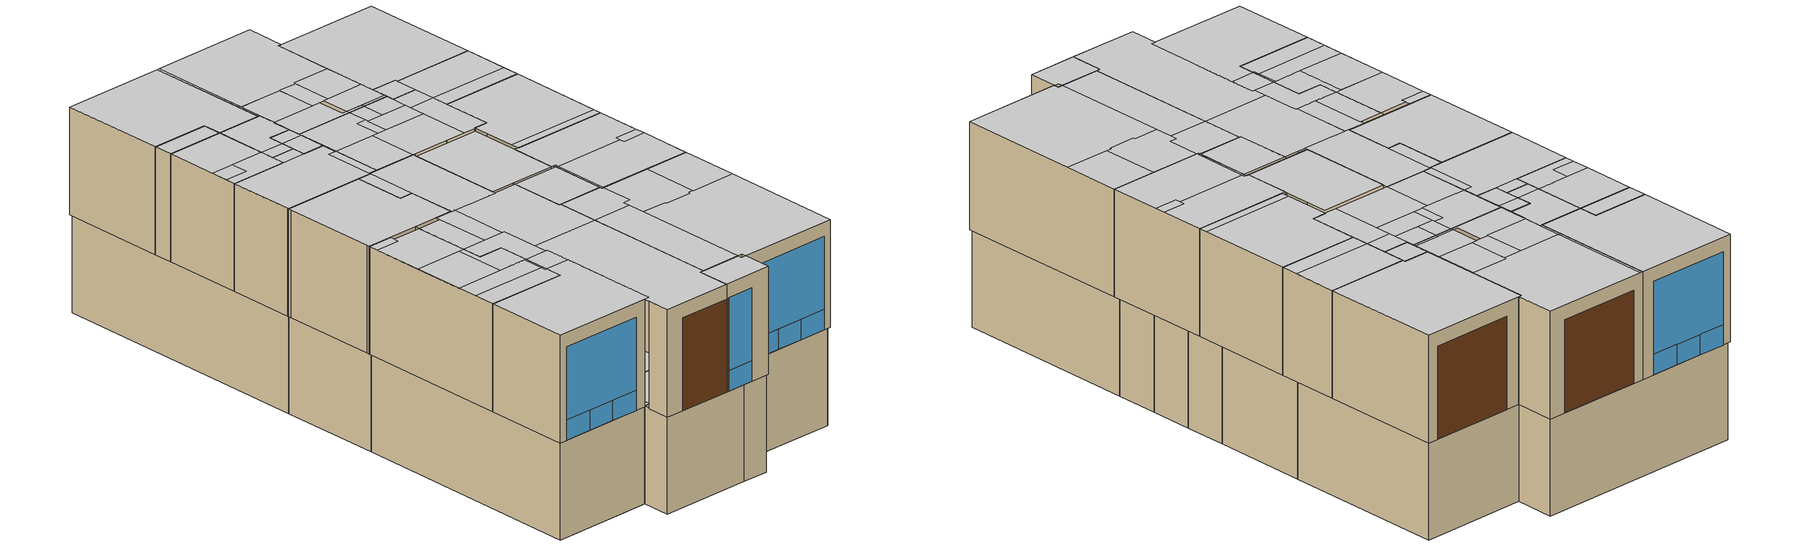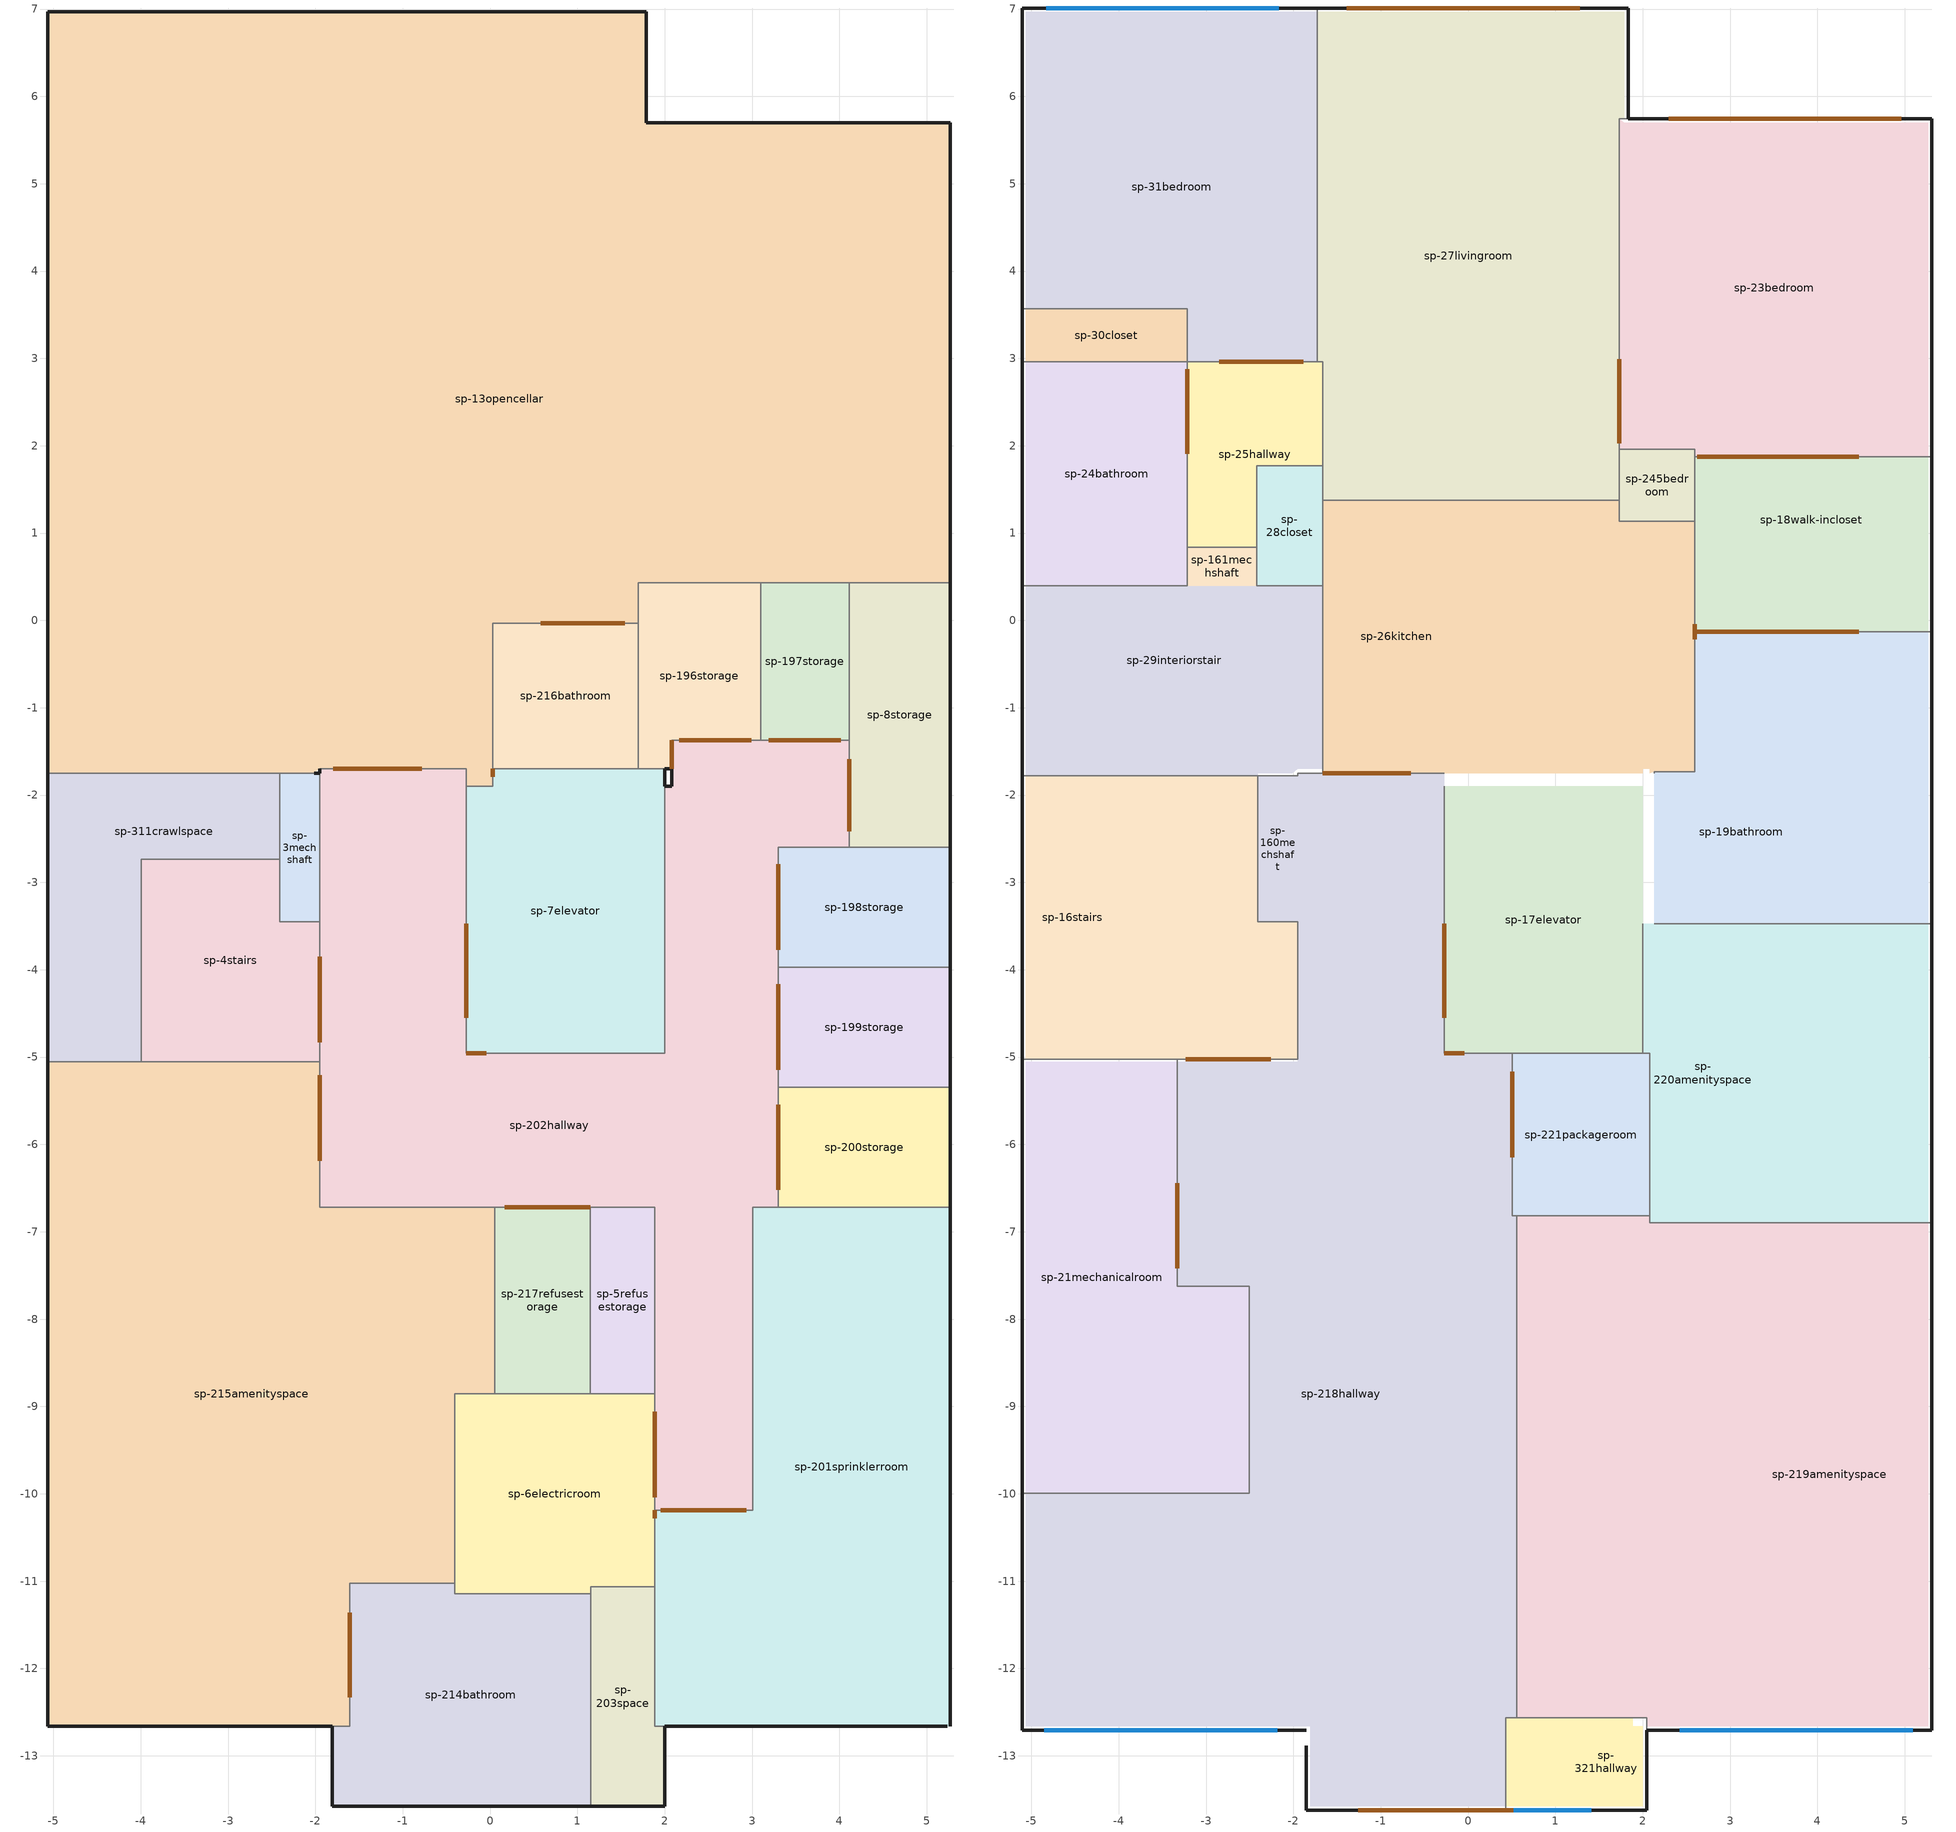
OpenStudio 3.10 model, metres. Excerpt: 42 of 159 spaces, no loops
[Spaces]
sp-13opencellar
 floor ground: -5.06,-1.75 -5.06,6.97 1.79,6.97 1.79,5.7 5.27,5.7 5.27,0.43 1.7,0.43 1.7,-0.03 0.03,-0.03 0.03,-1.9 -0.27,-1.9 -0.27,-1.7 -1.95,-1.7 -2.03,-1.75 z-3.05
 wall to sp-196storage: 1.7,-0.03 1.7,0.43 3.1,0.43 z-3.05:0
 wall to sp-216bathroom: 0.03,-1.7 0.03,-0.03 1.7,-0.03 z-3.05:0
 wall ground: 5.27,0.43 5.27,5.7 1.79,5.7 1.79,6.97 -5.06,6.97 -5.06,-1.75 z-3.05:0
 wall to sp-3mechshaft: -2.41,-1.75 -2.02,-1.75 z-3.05:0
 wall to sp-7elevator: -0.27,-1.9 0.03,-1.9 0.03,-1.7 z-3.05:0
 wall to sp-8storage: 4.11,0.43 5.27,0.43 z-3.05:0
 wall to sp-197storage: 3.1,0.43 4.11,0.43 z-3.05:0
 wall to sp-202hallway: -1.95,-1.7 -0.27,-1.7 -0.27,-1.9 z-3.05:0
 wall to sp-311crawlspace: -5.06,-1.75 -2.41,-1.75 z-3.05:0
 door inside: -1.8,-1.7 -0.78,-1.7 / 0.03,-1.79 0.03,-1.7 z-3.05:-0.51; 0.58,-0.03 1.54,-0.03 z-3.05:-0.58
sp-311crawlspace
 floor ground: -5.06,-5.05 -5.06,-1.75 -2.41,-1.75 -2.41,-2.74 -4,-2.74 -4,-5.05 z-3.05
 wall to sp-215amenityspace: -5.06,-5.05 -4,-5.05 z-3.05:0
 wall to sp-4stairs: -4,-5.05 -4,-2.74 -2.41,-2.74 z-3.05:0
 wall to sp-3mechshaft: -2.41,-2.74 -2.41,-1.75 z-3.05:0
 wall ground: -5.06,-1.75 -5.06,-5.05 z-3.05:0
sp-196storage
 floor ground: 1.7,-1.7 1.7,0.43 3.1,0.43 3.1,-1.37 2.08,-1.37 2.08,-1.7 z-3.05
 wall to sp-197storage: 3.1,-1.37 3.1,0.43 z-3.05:0
 wall to sp-202hallway: 2.08,-1.7 2.08,-1.37 3.1,-1.37 z-3.05:0
 wall to sp-7elevator: 1.7,-1.7 2,-1.7 z-3.05:0
 wall ground: 2,-1.7 2.08,-1.7 z-3.05:0
 wall to sp-216bathroom: 1.7,-0.03 1.7,-1.7 z-3.05:0
 door inside: 2.08,-1.7 2.08,-1.37 z-3.05:-0.56; 2.17,-1.37 2.99,-1.37 z-3.05:-0.58
sp-197storage
 floor ground: 3.1,-1.37 3.1,0.43 4.11,0.43 4.11,-1.37 z-3.05
 wall to sp-202hallway: 3.1,-1.37 4.11,-1.37 z-3.05:0
 wall to sp-8storage: 4.11,-1.37 4.11,0.43 z-3.05:0
 door inside: 3.19,-1.37 4.02,-1.37 z-3.05:-0.58
sp-198storage
 floor ground: 3.3,-3.97 3.3,-2.6 5.27,-2.6 5.27,-3.97 z-3.05
 wall ground: 5.27,-3.97 5.27,-2.6 z-3.05:0
 wall to sp-202hallway: 4.11,-2.6 3.3,-2.6 3.3,-3.97 z-3.05:0
 wall to sp-199storage: 3.3,-3.97 5.27,-3.97 z-3.05:0
 wall to sp-8storage: 5.27,-2.6 4.11,-2.6 z-3.05:0
 door inside: 3.3,-2.79 3.3,-3.77 z-3.05:-0.58
sp-202hallway
 floor ground: -1.95,-6.72 -1.95,-1.7 -0.27,-1.7 -0.27,-4.96 2,-4.96 2,-1.9 2.08,-1.9 2.08,-1.37 4.11,-1.37 4.11,-2.6 3.3,-2.6 3.3,-6.72 3.01,-6.72 3.01,-10.19 1.88,-10.19 1.88,-6.72 z-3.05
 wall to sp-3mechshaft: -1.95,-1.75 -1.95,-3.45 z-3.05:0
 wall to sp-4stairs: -1.95,-3.45 -1.95,-5.05 z-3.05:0
 wall to sp-5refusestorage: 1.15,-6.72 1.88,-6.72 1.88,-8.85 z-3.05:0
 wall to sp-6electricroom: 1.88,-8.85 1.88,-10.19 z-3.05:0
 wall to sp-7elevator: 2,-1.9 2,-4.96 -0.27,-4.96 -0.27,-1.9 z-3.05:0
 wall to sp-201sprinklerroom: 1.88,-10.19 3.01,-10.19 3.01,-6.72 3.3,-6.72 z-3.05:0
 wall ground: -1.95,-1.7 -1.95,-1.75 / 2.08,-1.7 2.08,-1.9 2,-1.9 z-3.05:0
 wall to sp-215amenityspace: -1.95,-5.05 -1.95,-5.18 -1.95,-6.72 0.05,-6.72 z-3.05:0
 wall to sp-217refusestorage: 0.05,-6.72 1.15,-6.72 z-3.05:0
 wall to sp-199storage: 3.3,-5.35 3.3,-3.97 z-3.05:0
 wall to sp-200storage: 3.3,-6.72 3.3,-5.35 z-3.05:0
 wall to sp-8storage: 4.11,-2.6 4.11,-1.37 z-3.05:0
 door inside: -1.95,-3.85 -1.95,-4.83 / 1.88,-9.06 1.88,-10.04 / 1.96,-10.19 2.93,-10.19 / 0.17,-6.72 1.15,-6.72 / 3.3,-5.15 3.3,-4.17 / 3.3,-6.52 3.3,-5.54 / -1.95,-5.21 -1.95,-6.19 / 4.11,-2.42 4.11,-1.59 z-3.05:-0.58; -0.04,-4.96 -0.27,-4.96 / -0.27,-4.55 -0.27,-3.47 z-3.05:0
sp-199storage
 floor ground: 3.3,-5.35 3.3,-3.97 5.27,-3.97 5.27,-5.35 z-3.05
 wall ground: 5.27,-5.35 5.27,-3.97 z-3.05:0
 wall to sp-200storage: 3.3,-5.35 5.27,-5.35 z-3.05:0
sp-200storage
 floor ground: 3.3,-6.72 3.3,-5.35 5.27,-5.35 5.27,-6.72 z-3.05
 wall ground: 5.27,-6.72 5.27,-5.35 z-3.05:0
 wall to sp-201sprinklerroom: 3.3,-6.72 5.27,-6.72 z-3.05:0
sp-201sprinklerroom
 floor ground: 1.88,-12.66 1.88,-10.19 3.01,-10.19 3.01,-6.72 5.27,-6.72 5.27,-12.66 z-3.05
 wall ground: 5.27,-12.66 5.27,-6.72 / 2,-12.66 5.24,-12.66 z-3.05:0
 wall to sp-6electricroom: 1.88,-10.19 1.88,-11.06 z-3.05:0
 wall to sp-203space: 1.88,-11.06 1.88,-12.66 2,-12.66 z-3.05:0
 door inside: 1.88,-10.19 1.88,-10.28 z-3.05:-0.56
sp-203space
 floor ground: 1.16,-13.58 1.16,-11.06 1.88,-11.06 1.88,-12.66 2,-12.66 2,-13.58 z-3.05
 wall ground: 1.16,-13.58 2,-13.58 2,-12.66 z-3.05:0
 wall to sp-214bathroom: 1.16,-11.14 1.16,-13.58 z-3.05:0
 wall to sp-6electricroom (Construction:AirBoundary #1): 1.88,-11.06 1.16,-11.06 1.16,-11.14 z-3.05:0
sp-215amenityspace
 floor ground: -5.06,-12.66 -5.06,-5.05 -1.95,-5.05 -1.95,-6.72 0.05,-6.72 0.05,-8.85 -0.4,-8.85 -0.4,-11.02 -1.6,-11.02 -1.6,-12.66 z-3.05
 wall to sp-217refusestorage: 0.05,-8.85 0.05,-6.72 z-3.05:0
 wall to sp-214bathroom: -1.81,-12.66 -1.6,-12.66 -1.6,-11.02 -0.4,-11.02 z-3.05:0
 wall to sp-6electricroom: -0.4,-11.02 -0.4,-8.85 0.05,-8.85 z-3.05:0
 wall ground: -5.06,-5.05 -5.06,-12.66 -1.81,-12.66 z-3.05:0
 wall to sp-4stairs: -1.95,-5.05 -4,-5.05 z-3.05:0
 door inside: -1.6,-12.33 -1.6,-11.36 z-3.05:-0.58
sp-214bathroom
 floor ground: -1.81,-13.58 -1.81,-12.66 -1.6,-12.66 -1.6,-11.02 -0.4,-11.02 -0.4,-11.14 1.16,-11.14 1.16,-13.58 z-3.05
 wall ground: -1.81,-12.66 -1.81,-13.58 1.16,-13.58 z-3.05:0
 wall to sp-6electricroom: 1.16,-11.14 -0.4,-11.14 -0.4,-11.02 z-3.05:0
sp-216bathroom
 floor ground: 0.03,-1.7 0.03,-0.03 1.7,-0.03 1.7,-1.7 z-3.05
 wall to sp-7elevator: 0.03,-1.7 1.7,-1.7 z-3.05:0
sp-217refusestorage
 floor ground: 0.05,-8.85 0.05,-6.72 1.15,-6.72 1.15,-8.85 z-3.05
 wall to sp-6electricroom: 0.05,-8.85 1.15,-8.85 z-3.05:0
 wall to sp-5refusestorage (Construction:AirBoundary #1): 1.15,-8.85 1.15,-6.72 z-3.05:0
sp-3mechshaft
 floor ground: -2.41,-3.45 -2.41,-1.75 -1.95,-1.75 -1.95,-3.45 z-3.05
 wall ground: -1.95,-1.75 -2.02,-1.75 z-3.05:0
 wall to sp-4stairs: -2.41,-2.74 -2.41,-3.45 -1.95,-3.45 z-3.05:0
sp-4stairs
 floor ground: -4,-5.05 -4,-2.74 -2.41,-2.74 -2.41,-3.45 -1.95,-3.45 -1.95,-5.05 z-3.05
sp-5refusestorage
 floor ground: 1.15,-8.85 1.15,-6.72 1.88,-6.72 1.88,-8.85 z-3.05
 wall to sp-6electricroom: 1.15,-8.85 1.88,-8.85 z-3.05:0
sp-6electricroom
 floor ground: -0.4,-8.85 1.88,-8.85 1.88,-11.06 1.16,-11.06 1.16,-11.14 -0.4,-11.14 z-3.05
sp-7elevator
 floor ground: -0.27,-4.96 -0.27,-1.9 0.03,-1.9 0.03,-1.7 2,-1.7 2,-4.96 z-3.05
 wall ground: 2,-1.9 2,-1.7 z-3.05:0
sp-8storage
 floor ground: 4.11,-2.6 4.11,0.43 5.27,0.43 5.27,-2.6 z-3.05
 wall ground: 5.27,-2.6 5.27,0.43 z-3.05:0
sp-160mechshaft
 floor to sp-218hallway: -2.41,-3.45 -2.41,-1.78 -1.95,-1.78 -1.95,-3.45 z0
 floor to sp-3mechshaft: -2.41,-1.78 -1.95,-1.78 -1.95,-3.45 -2.41,-3.45 z0
 wall to sp-16stairs: -2.41,-1.78 -2.41,-3.45 -1.95,-3.45 z0:3.35
 wall to sp-218hallway: -1.95,-1.78 -2.41,-1.78 -2.41,-3.45 -1.95,-3.45 z0:3.35
 wall to sp-29interiorstair: -1.95,-1.78 -2.41,-1.78 z0:3.35
 ceiling to sp-157mechshaft: -1.95,-3.45 -1.95,-1.78 -2.41,-1.78 -2.41,-3.45 z3.35
 ceiling to sp-218hallway: -2.41,-3.45 -1.95,-3.45 -1.95,-1.78 -2.41,-1.78 z3.35
sp-218hallway
 floor to sp-202hallway: -1.95,-1.75 -0.27,-1.75 -0.27,-4.96 0.5,-4.96 0.5,-6.72 -1.95,-6.72 z0
 floor to sp-214bathroom: -1.81,-12.66 -1.6,-12.66 -1.6,-11.02 -0.4,-11.02 -0.4,-11.14 0.56,-11.14 0.56,-12.56 0.43,-12.56 0.43,-13.58 -1.81,-13.58 z0
 floor to sp-215amenityspace: -5.06,-9.99 -2.51,-9.99 -2.51,-7.63 -3.33,-7.63 -3.33,-5.05 -1.95,-5.05 -1.95,-6.72 0.05,-6.72 0.05,-8.85 -0.4,-8.85 -0.4,-11.02 -1.6,-11.02 -1.6,-12.66 -5.06,-12.66 z0
 floor to sp-217refusestorage: 0.05,-6.72 0.5,-6.72 0.5,-6.82 0.56,-6.82 0.56,-8.85 0.05,-8.85 z0
 floor to sp-3mechshaft: -2.41,-1.78 -1.95,-1.78 -1.95,-3.45 -2.41,-3.45 z0
 floor to sp-6electricroom: 0.56,-8.85 0.56,-11.14 -0.4,-11.14 -0.4,-8.85 z0
 wall outside: -1.85,-12.88 -1.85,-13.62 0.43,-13.62 / -5.11,-9.99 -5.11,-12.71 -1.85,-12.71 z0:3.35
 wall to sp-16stairs: -2.41,-1.78 -2.41,-3.45 -1.95,-3.45 -1.95,-5.03 -3.33,-5.03 z0:3.35
 wall to sp-21mechanicalroom: -3.33,-5.03 -3.33,-7.63 -2.51,-7.63 -2.51,-9.99 -5.11,-9.99 z0:3.35
 wall to sp-221packageroom: 0.56,-6.82 0.5,-6.82 0.5,-4.96 z0:3.35
 wall to sp-29interiorstair: -1.67,-1.75 -1.95,-1.75 -1.95,-1.78 -2.41,-1.78 z0:3.35
 wall to sp-17elevator: 0.5,-4.96 -0.27,-4.96 -0.27,-1.9 z0:3.35
 wall to sp-321hallway: 0.43,-12.56 0.56,-12.56 z0:3.35
 wall to sp-26kitchen: -0.27,-1.75 -0.35,-1.75 -1.67,-1.75 z0:3.35
 wall to sp-219amenityspace (Construction:AirBoundary #1): 0.56,-12.56 0.56,-6.82 z0:3.35
 wall to sp-321hallway (Construction:AirBoundary #1): 0.43,-13.62 0.43,-12.56 z0:3.35
 window: -4.85,-12.71 -3.96,-12.71 / -3.96,-12.71 -3.07,-12.71 / -3.07,-12.71 -2.18,-12.71 z0:0.64; -4.85,-12.71 -2.18,-12.71 z0.64:2.91
 door inside: -3.33,-6.44 -3.33,-7.42 / 0.5,-6.14 0.5,-5.17 / -2.26,-5.03 -3.24,-5.03 z0:2.47; -0.04,-4.96 -0.27,-4.96 / -0.27,-4.55 -0.27,-3.47 z0:3.35; -0.66,-1.75 -1.67,-1.75 z0:2.54
 door: -1.26,-13.62 0.43,-13.62 z0:2.9
 ceiling to sp-157mechshaft: -1.95,-3.45 -1.95,-1.78 -2.41,-1.78 -2.41,-3.45 z3.35
 ceiling to sp-205hallway: -1.95,-5.06 -0.27,-5.06 -0.27,-1.75 -1.95,-1.75 z3.35
 ceiling to sp-210livingroom: 0.43,-13.62 0.43,-12.56 0.56,-12.56 0.56,-8.2 -1.76,-8.2 -1.76,-8.63 -1.69,-8.63 -1.69,-12.71 -1.85,-12.71 -1.85,-13.62 z3.35
 ceiling to sp-211bedroom: -1.69,-12.71 -1.69,-9.46 -2.51,-9.46 -2.51,-9.99 -5.11,-9.99 -5.11,-12.71 z3.35
 ceiling to sp-231space: -1.83,-6.98 -1.76,-6.98 -1.76,-8.2 0.56,-8.2 0.56,-6.82 0.5,-6.82 0.5,-5.06 -1.83,-5.06 z3.35
 ceiling to sp-232office: -3.33,-7.63 -2.51,-7.63 -2.51,-8.63 -1.76,-8.63 -1.76,-6.98 -3.33,-6.98 z3.35
 ceiling to sp-235bathroom: -3.33,-6.98 -2.53,-6.98 -2.53,-5.19 -3.33,-5.19 z3.35
 ceiling to sp-236space: -2.53,-6.98 -1.83,-6.98 -1.83,-5.03 -2.53,-5.03 z3.35
 ceiling to sp-237wdcl: -2.51,-9.46 -1.69,-9.46 -1.69,-8.63 -2.51,-8.63 z3.35
sp-16stairs
 floor to sp-311crawlspace: -5.06,-5.03 -5.06,-1.78 -2.41,-1.78 -2.41,-2.74 -4,-2.74 -4,-5.03 z0
 floor to sp-4stairs: -4,-2.74 -2.41,-2.74 -2.41,-3.45 -1.95,-3.45 -1.95,-5.03 -4,-5.03 z0
 wall outside: -5.11,-1.78 -5.11,-1.89 -5.11,-4.92 -5.11,-5.03 z0:3.35
 wall to sp-29interiorstair: -2.41,-1.78 -5.11,-1.78 z0:3.35
 wall to sp-21mechanicalroom: -5.11,-5.03 -3.33,-5.03 z0:3.35
 ceiling to sp-64stairs: -5.11,-5.03 -1.95,-5.03 -1.95,-3.46 -2.41,-3.46 -2.41,-1.78 -5.11,-1.78 z3.35
sp-18walk-incloset
 floor to sp-196storage: 2.59,-0.13 2.59,0.43 3.1,0.43 3.1,-0.13 z0
 floor to sp-197storage: 3.1,-0.13 3.1,0.43 4.11,0.43 4.11,-0.13 z0
 floor to sp-13opencellar: 2.59,1.87 5.27,1.87 5.27,0.43 2.59,0.43 z0
 floor to sp-8storage: 4.11,0.43 5.27,0.43 5.27,-0.13 4.11,-0.13 z0
 wall outside: 5.31,-0.13 5.31,1.87 z0:3.35
 wall to sp-23bedroom: 5.31,1.87 2.59,1.87 z0:3.35
 wall to sp-19bathroom: 2.59,-0.13 5.31,-0.13 z0:3.35
 wall to sp-245bedroom: 2.59,1.82 2.59,1.14 z0:3.35
 wall to sp-26kitchen: 2.59,1.14 2.59,-0.13 z0:3.35
 wall to sp-245bedroom (Construction:AirBoundary #1): 2.59,1.87 2.59,1.82 z0:3.35
 door inside: 4.47,1.87 2.63,1.87 / 2.63,-0.13 4.47,-0.13 / 2.59,-0.04 2.59,-0.13 z0:2.41
 ceiling to sp-212kitchen: 2.59,-0.13 5.31,-0.13 5.31,0.42 2.59,0.42 z3.35
 ceiling to sp-222livingroom: 2.59,0.42 5.31,0.42 5.31,1.87 2.59,1.87 z3.35
sp-19bathroom
 floor to sp-196storage: 2.59,-1.37 2.59,-0.13 3.1,-0.13 3.1,-1.37 z0
 floor to sp-197storage: 3.1,-1.37 3.1,-0.13 4.11,-0.13 4.11,-1.37 z0
 floor to sp-198storage: 3.3,-3.47 3.3,-2.6 5.27,-2.6 5.27,-3.47 z0
 floor to sp-202hallway: 2.13,-3.47 2.13,-1.73 2.59,-1.73 2.59,-1.37 4.11,-1.37 4.11,-2.6 3.3,-2.6 3.3,-3.47 z0
 floor to sp-8storage: 4.11,-0.13 5.27,-0.13 5.27,-2.6 4.11,-2.6 z0
 wall outside: 5.31,-3.47 5.31,-0.13 z0:3.35
 wall to sp-26kitchen: 2.19,-1.73 2.13,-1.73 z0:3.05; 2.13,-1.73 2.13,-1.75 / 2.59,-0.13 2.59,-1.73 z0:3.35; 2.13,-1.73,3.05 2.13,-1.73,3.35 2.59,-1.73,3.35 2.59,-1.73,0 2.19,-1.73,0 2.19,-1.73,3.05
 wall to sp-220amenityspace: 2.13,-3.47 5.31,-3.47 z0:3.35
 door inside: 2.59,-0.13 2.59,-0.21 z0:2.41
 ceiling to sp-212kitchen: 2.13,-3.21 5.31,-3.21 5.31,-0.13 2.59,-0.13 2.59,-1.73 2.13,-1.73 z3.35
 ceiling to sp-213bathroom: 2.13,-3.47 5.31,-3.47 5.31,-3.21 2.13,-3.21 z3.35
sp-219amenityspace
 floor to sp-201sprinklerroom: 1.88,-10.19 3.01,-10.19 3.01,-6.9 5.27,-6.9 5.27,-12.66 2.04,-12.66 2.04,-12.56 1.88,-12.56 z0
 floor to sp-202hallway: 1.88,-6.82 2.08,-6.82 2.08,-6.9 3.01,-6.9 3.01,-10.19 1.88,-10.19 z0
 floor to sp-203space: 1.16,-11.06 1.88,-11.06 1.88,-12.56 1.16,-12.56 z0
 floor to sp-214bathroom: 0.56,-11.14 1.16,-11.14 1.16,-12.56 0.56,-12.56 z0
 floor to sp-217refusestorage: 0.56,-6.82 1.15,-6.82 1.15,-8.85 0.56,-8.85 z0
 floor to sp-5refusestorage: 1.15,-6.82 1.88,-6.82 1.88,-8.85 1.15,-8.85 z0
 floor to sp-6electricroom: 0.56,-8.85 1.88,-8.85 1.88,-11.06 1.16,-11.06 1.16,-11.14 0.56,-11.14 z0
 wall outside: 2.04,-12.71 5.31,-12.71 5.31,-6.9 z0:3.35
 wall to sp-220amenityspace: 2.08,-6.9 2.08,-6.82 z0:3.35
 wall to sp-221packageroom: 2.08,-6.82 0.56,-6.82 z0:3.35
 wall to sp-321hallway: 0.56,-12.56 1.89,-12.56 / 2.04,-12.56 2.04,-12.71 z0:3.35
 wall to sp-220amenityspace (Construction:AirBoundary #1): 5.31,-6.9 2.08,-6.9 z0:3.35
 wall to sp-321hallway (Construction:AirBoundary #1): 1.89,-12.56 2.04,-12.56 z0:3.35
 window: 2.42,-12.71 3.31,-12.71 / 3.31,-12.71 4.2,-12.71 / 4.2,-12.71 5.09,-12.71 z0:0.64; 2.42,-12.71 5.09,-12.71 z0.64:2.91
 ceiling to sp-204walk-incloset: 5.31,-8.76 5.31,-6.9 3.81,-6.9 3.81,-8.76 z3.35
 ceiling to sp-210livingroom: 1.88,-12.56 1.88,-8.2 0.56,-8.2 0.56,-12.56 z3.35
 ceiling to sp-231space: 0.56,-8.2 1.88,-8.2 1.88,-7.95 2.13,-7.95 2.13,-6.9 2.08,-6.9 2.08,-6.82 0.56,-6.82 z3.35
 ceiling to sp-238bedroom: 1.88,-12.56 2.04,-12.56 2.04,-12.71 5.31,-12.71 5.31,-8.76 3.64,-8.76 3.64,-8.83 2.73,-8.83 2.73,-8.76 1.88,-8.76 z3.35
 ceiling to sp-239foyer: 1.88,-8.76 2.73,-8.76 2.73,-8.83 3.64,-8.83 3.64,-8.76 3.81,-8.76 3.81,-6.9 2.13,-6.9 2.13,-7.95 1.88,-7.95 z3.35
sp-21mechanicalroom
 floor to sp-215amenityspace: -5.06,-9.99 -5.06,-5.05 -3.33,-5.05 -3.33,-7.63 -2.51,-7.63 -2.51,-9.99 z0
 wall outside: -5.11,-5.03 -5.11,-5.05 -5.11,-9.99 z0:3.35
 ceiling to sp-211bedroom: -5.11,-9.99 -2.51,-9.99 -2.51,-9.46 -2.58,-9.46 -2.58,-9.3 -5.11,-9.3 z3.35
 ceiling to sp-232office: -3.51,-8.63 -2.51,-8.63 -2.51,-7.63 -3.33,-7.63 -3.33,-6.98 -3.51,-6.98 z3.35
 ceiling to sp-233office: -5.11,-8.63 -3.51,-8.63 -3.51,-6.98 -5.11,-6.98 z3.35
 ceiling to sp-234closet: -5.11,-8.63 -5.11,-9.3 -2.58,-9.3 -2.58,-8.63 z3.35
 ceiling to sp-235bathroom: -5.11,-6.98 -3.33,-6.98 -3.33,-5.19 -4.3,-5.19 -4.3,-5.34 -5.11,-5.34 z3.35
 ceiling to sp-237wdcl: -2.58,-9.46 -2.51,-9.46 -2.51,-8.63 -2.58,-8.63 z3.35
 ceiling to sp-242mechshaft: -5.11,-5.34 -4.3,-5.34 -4.3,-5.03 -5.11,-5.03 z3.35
sp-321hallway
 floor to sp-203space: 1.16,-12.56 1.88,-12.56 1.88,-12.66 2,-12.66 2,-13.58 1.16,-13.58 z0
 floor to sp-214bathroom: 0.43,-12.56 1.16,-12.56 1.16,-13.58 0.43,-13.58 z0
 wall outside: 0.43,-13.62 2.04,-13.62 2.04,-12.71 z0:3.35
 window: 0.52,-13.62 1.41,-13.62 z0:0.64; 0.52,-13.62 1.41,-13.62 z0.64:2.91
 door: 0.43,-13.62 0.52,-13.62 z0:2.9
 ceiling to sp-210livingroom: 2.04,-13.62 2.04,-12.71 1.88,-12.71 1.88,-12.56 0.43,-12.56 0.43,-13.62 z3.35
sp-220amenityspace
 floor to sp-198storage: 3.3,-3.47 5.27,-3.47 5.27,-3.97 3.3,-3.97 z0
 floor to sp-199storage: 3.3,-3.97 5.27,-3.97 5.27,-5.35 3.3,-5.35 z0
 floor to sp-200storage: 3.3,-5.35 5.27,-5.35 5.27,-6.72 3.3,-6.72 z0
 floor to sp-201sprinklerroom: 3.01,-6.72 5.27,-6.72 5.27,-6.9 3.01,-6.9 z0
 floor to sp-202hallway: 2,-3.47 3.3,-3.47 3.3,-6.72 3.01,-6.72 3.01,-6.9 2.08,-6.9 2.08,-4.96 2,-4.96 z0
 wall outside: 5.31,-6.9 5.31,-3.47 z0:3.35
 wall to sp-17elevator: 2,-3.47 2,-4.96 z0:3.35
 wall to sp-221packageroom: 2,-4.96 2.08,-4.96 2.08,-6.82 z0:3.35
 ceiling to sp-213bathroom: 2.16,-4.96 2.16,-5.06 4.54,-5.06 4.54,-4.89 5.31,-4.89 5.31,-3.47 2,-3.47 2,-4.96 z3.35
 ceiling to sp-231space: 2.08,-6.9 2.13,-6.87 2.13,-5.06 2.08,-5.06 z3.35
 ceiling to sp-240bathroom: 2.13,-6.87 5.31,-6.87 5.31,-5.23 4.54,-5.23 4.54,-5.06 2.13,-5.06 z3.35
 ceiling to sp-241mechshaft: 4.54,-5.23 5.31,-5.23 5.31,-4.89 4.54,-4.89 z3.35
sp-245bedroom
 floor to sp-13opencellar: 1.73,1.96 2.59,1.96 2.59,1.14 1.73,1.14 z0
 wall to sp-26kitchen: 1.73,1.38 1.73,1.14 2.59,1.14 z0:3.35
 wall to sp-27livingroom: 1.73,1.96 1.73,1.38 z0:3.35
 wall to sp-23bedroom (Construction:AirBoundary #1): 2.59,1.87 2.59,1.96 1.73,1.96 z0:3.35
 ceiling to sp-222livingroom: 2.59,1.14 2.59,1.96 1.73,1.96 1.73,1.14 z3.35
sp-26kitchen
 floor to sp-196storage: 1.7,-1.7 1.7,0.43 2.59,0.43 2.59,-1.37 2.08,-1.37 2.08,-1.7 z0
 floor to sp-202hallway: -1.67,-1.75 -1.67,-1.7 -0.27,-1.7 -0.27,-1.75 z0; 2.08,-1.75 2.08,-1.37 2.59,-1.37 2.59,-1.73 2.13,-1.73 z0
 floor to sp-216bathroom: 0.03,-1.7 0.03,-0.03 1.7,-0.03 1.7,-1.7 z0
 floor to sp-13opencellar: -1.67,1.38 1.73,1.38 1.73,1.14 2.59,1.14 2.59,0.43 1.7,0.43 1.7,-0.03 0.03,-0.03 0.03,-1.75 -0.27,-1.75 -0.27,-1.7 -1.67,-1.7 z0
 floor to sp-7elevator: 2,-1.7 2,-1.75 0.03,-1.75 0.03,-1.7 z0
 wall to sp-27livingroom (Construction:AirBoundary #1): 1.73,1.38 -1.67,1.38 z0:3.35
 wall to sp-28closet (Construction:AirBoundary #1): -1.67,1.38 -1.67,0.4 z0:3.35
 wall to sp-29interiorstair (Construction:AirBoundary #1): -1.67,0.4 -1.67,-1.75 z0:3.35
 ceiling to sp-205hallway: -1.67,-1.75 -0.27,-1.75 -0.27,-0.11 -1.67,-0.11 z3.35
 ceiling to sp-212kitchen: 1.72,-1.75 2.13,-1.75 2.13,-1.73 2.59,-1.73 2.59,0.42 1.72,0.42 z3.35
 ceiling to sp-222livingroom: 1.72,0.42 2.59,0.42 2.59,1.14 1.73,1.14 1.72,1.38 z3.35
 ceiling to sp-223space: -0.27,-1.75 1.72,-1.75 1.72,-0.11 -0.27,-0.11 z3.35
 ceiling to sp-224closet: 0.27,-0.11 1.72,-0.11 1.72,0.64 0.27,0.64 z3.35
 ceiling to sp-225wdcl: 0.84,0.64 1.72,0.64 1.72,1.38 0.84,1.38 z3.35
 ceiling to sp-230bathroom: -1.67,-0.11 -0.06,-0.11 -0.06,0.74 0.27,0.74 0.27,1.38 -1.67,1.38 z3.35
 ceiling to sp-244mechshaft: -0.06,-0.11 0.27,-0.11 0.27,0.74 -0.06,0.74 z3.35
 ceiling to sp-246mechshaft: 0.27,0.64 0.84,0.64 0.84,1.38 0.27,1.38 z3.35
sp-29interiorstair
 floor to sp-161mechshaft: -3.22,0.4 -3.22,0.84 -2.42,0.84 -2.42,0.4 z0
 floor to sp-311crawlspace: -5.06,-1.78 -5.06,-1.75 -2.41,-1.75 -2.41,-1.78 z0
 floor to sp-13opencellar: -5.06,0.4 -3.22,0.4 -3.22,0.84 -2.42,0.84 -2.42,0.4 -1.67,0.4 -1.67,-1.7 -1.95,-1.7 -2.02,-1.75 -5.06,-1.75 z0
 wall outside: -5.11,0.4 -5.11,-1.75 -5.11,-1.78 z0:3.35
 wall to sp-24bathroom: -3.22,0.84 -3.22,0.4 -5.11,0.4 z0:3.35
 wall to sp-161mechshaft: -2.42,0.4 -2.42,0.84 -3.22,0.84 -3.22,0.4 z0:3.35
 wall to sp-25hallway: -2.42,0.84 -3.22,0.84 z0:3.35
 wall to sp-28closet: -1.67,0.4 -2.42,0.4 -2.42,0.84 z0:3.35
 ceiling to sp-161mechshaft: -3.22,0.4 -2.42,0.4 -2.42,0.84 -3.22,0.84 z3.35
 ceiling to sp-205hallway: -1.95,-1.75 -1.67,-1.75 -1.67,-0.11 -1.95,-0.11 z3.35
 ceiling to sp-208kitchen: -5.11,-1.78 -1.95,-1.78 -1.95,-0.11 -1.7,-0.11 -1.7,0.4 -2.42,0.4 -2.42,0.84 -3.22,0.84 -3.22,0.4 -5.11,0.4 z3.35
sp-161mechshaft
 floor to sp-13opencellar: -3.22,0.84 -2.42,0.84 -2.42,0.4 -3.22,0.4 z0
 wall to sp-24bathroom: -3.22,0.84 -3.22,0.4 z0:3.35
 wall to sp-25hallway: -2.42,0.84 -3.22,0.84 z0:3.35
 wall to sp-28closet: -2.42,0.4 -2.42,0.84 z0:3.35
 ceiling to sp-208kitchen: -3.22,0.4 -2.42,0.4 -2.42,0.84 -3.22,0.84 z3.35
sp-17elevator
 floor to sp-7elevator: -0.27,-1.9 2,-1.9 2,-4.96 -0.27,-4.96 z0
 wall to sp-221packageroom: 0.5,-4.96 2,-4.96 z0:3.35
 ceiling to sp-34elevator: -0.27,-4.96 2,-4.96 2,-1.9 -0.27,-1.9 z3.35
sp-221packageroom
 floor to sp-202hallway: 0.5,-4.96 2.08,-4.96 2.08,-6.82 1.88,-6.82 1.88,-6.72 0.5,-6.72 z0
 floor to sp-217refusestorage: 0.5,-6.72 1.15,-6.72 1.15,-6.82 0.5,-6.82 z0
 floor to sp-5refusestorage: 1.15,-6.72 1.88,-6.72 1.88,-6.82 1.15,-6.82 z0
 ceiling to sp-231space: 0.5,-6.82 2.08,-6.82 2.08,-5.06 0.5,-5.06 z3.35
sp-23bedroom
 floor to sp-13opencellar: 1.73,5.74 1.79,5.7 5.27,5.7 5.27,1.87 2.59,1.87 2.59,1.96 1.73,1.96 z0
 wall outside: 5.31,1.87 5.31,5.74 1.83,5.74 z0:3.35
 wall to sp-27livingroom: 1.83,5.74 1.73,5.74 1.73,5.59 1.73,1.96 z0:3.35
 door: 4.96,5.74 2.29,5.74 z0:2.9
 door inside: 1.73,2.99 1.73,2.03 z0:2.46
 ceiling to sp-222livingroom: 1.73,1.96 2.59,1.96 2.59,1.87 5.31,1.87 5.31,5.74 1.73,5.74 z3.35
sp-24bathroom
 floor to sp-13opencellar: -5.06,2.96 -3.22,2.96 -3.22,0.4 -5.06,0.4 z0
 wall outside: -5.11,2.96 -5.11,0.4 z0:3.35
 wall to sp-25hallway: -3.22,0.84 -3.22,2.96 z0:3.35
 wall to sp-30closet: -3.22,2.96 -5.11,2.96 z0:3.35
 door inside: -3.22,1.91 -3.22,2.87 z0:2.46
 ceiling to sp-207livingroom: -5.11,1.28 -3.22,1.28 -3.22,2.96 -5.11,2.96 z3.35
 ceiling to sp-208kitchen: -5.11,0.4 -3.22,0.4 -3.22,1.28 -4.33,1.28 -4.33,0.71 -5.11,0.71 z3.35
 ceiling to sp-243wdcl: -5.11,0.71 -4.33,0.71 -4.33,1.28 -5.11,1.28 z3.35
sp-25hallway
 floor to sp-13opencellar: -3.22,2.96 -1.67,2.96 -1.67,1.77 -2.42,1.77 -2.42,0.84 -3.22,0.84 z0
 wall to sp-28closet: -2.42,0.84 -2.42,1.77 -1.67,1.77 z0:3.35
 wall to sp-27livingroom: -1.67,2.96 -1.73,2.96 z0:3.35
 wall to sp-31bedroom: -1.73,2.96 -3.22,2.96 z0:3.35
 wall to sp-27livingroom (Construction:AirBoundary #1): -1.67,1.77 -1.67,2.96 z0:3.35
 door inside: -1.89,2.96 -2.85,2.96 z0:2.46
 ceiling to sp-207livingroom: -3.22,1.28 -2.42,1.28 -2.42,1.77 -1.7,1.77 -1.7,2.38 -1.67,2.38 -1.67,2.96 -3.22,2.96 z3.35
 ceiling to sp-208kitchen: -3.22,0.84 -2.42,0.84 -2.42,1.28 -3.22,1.28 z3.35
sp-28closet
 floor to sp-13opencellar: -2.42,1.77 -1.67,1.77 -1.67,0.4 -2.42,0.4 z0
 wall to sp-27livingroom (Construction:AirBoundary #1): -1.67,1.38 -1.67,1.77 z0:3.35
 ceiling to sp-207livingroom: -2.42,1.28 -1.7,1.28 -1.7,1.77 -2.42,1.77 z3.35
 ceiling to sp-208kitchen: -2.42,0.4 -1.7,0.4 -1.7,1.28 -2.42,1.28 z3.35
sp-27livingroom
 floor to sp-13opencellar: -1.73,6.97 1.79,6.97 1.79,5.74 1.73,5.74 1.73,1.38 -1.67,1.38 -1.67,2.96 -1.73,2.96 z0
 wall outside: 1.83,5.74 1.83,7.01 -1.73,7.01 z0:3.35
 wall to sp-31bedroom: -1.73,7.01 -1.73,2.96 z0:3.35
 door: 1.28,7.01 -1.39,7.01 z0:2.9
 ceiling to sp-207livingroom: -1.73,2.96 -1.67,2.96 -1.66,7.01 -1.73,7.01 z3.35
 ceiling to sp-209bedroom: -1.66,3.71 -0.18,3.71 -0.18,3.73 0.44,3.73 0.44,3.79 1.72,3.79 1.72,5.74 1.83,5.74 1.83,7.01 -1.66,7.01 z3.35
 ceiling to sp-222livingroom: 1.72,1.38 1.73,1.38 1.73,5.74 1.72,5.74 z3.35
 ceiling to sp-225wdcl: 0.84,1.47 0.84,1.38 1.72,1.38 1.72,1.47 z3.35
 ceiling to sp-226closet: 0.27,1.47 1.72,1.47 1.72,2.41 0.27,2.41 z3.35
 ceiling to sp-227bedroom: 0.44,2.41 1.72,2.41 1.72,3.79 0.44,3.79 z3.35
 ceiling to sp-228closet: -0.18,2.4 0.27,2.4 0.44,2.41 0.44,3.73 -0.18,3.73 z3.35
 ceiling to sp-229walk-incloset: -1.67,2.38 -0.18,2.38 -0.18,3.71 -1.67,3.71 z3.35
 ceiling to sp-230bathroom: -1.67,1.38 0.27,1.38 0.27,1.47 0.1,1.47 0.1,2.4 -0.18,2.4 -0.18,2.38 -1.67,2.38 z3.35
 ceiling to sp-246mechshaft: 0.27,1.38 0.84,1.38 0.84,1.47 0.27,1.47 z3.35
sp-30closet
 floor to sp-13opencellar: -5.06,3.57 -3.22,3.57 -3.22,2.96 -5.06,2.96 z0
 wall outside: -5.11,3.57 -5.11,2.96 z0:3.35
 wall to sp-31bedroom: -3.22,2.96 -3.22,3.57 z0:3.35
 wall to sp-31bedroom (Construction:AirBoundary #1): -3.22,3.57 -5.11,3.57 z0:3.35
 ceiling to sp-207livingroom: -5.11,2.96 -3.22,2.96 -3.22,3.57 -5.11,3.57 z3.35
sp-31bedroom
 floor to sp-13opencellar: -5.06,6.97 -1.73,6.97 -1.73,2.96 -3.22,2.96 -3.22,3.57 -5.06,3.57 z0
 wall outside: -1.73,7.01 -5.11,7.01 -5.11,3.57 z0:3.35
 window: -2.17,7.01 -3.05,7.01 / -3.05,7.01 -3.94,7.01 / -3.94,7.01 -4.83,7.01 z0:0.64; -2.17,7.01 -4.83,7.01 z0.64:2.91
 ceiling to sp-207livingroom: -5.11,3.57 -3.22,3.57 -3.22,2.96 -1.73,2.96 -1.73,7.01 -5.11,7.01 z3.35
[Building]
79 Winthrop Street: Space Type=Multifamily; Default Construction Set=Proposed; Default Schedule Set=Default Schedule Set 1; Standards Template=90.1-2019; Standards Building Type=MidriseApartment
[Site]
New York Laguardia Arpt: Latitude {deg}=40.78; Longitude {deg}=-73.88; Time Zone {hr}=-5; Elevation {m}=3; Terrain=Urban; Keep Site Location Information=No
[ClimateZones]
Climate Zone Institution Name 1=ASHRAE; Climate Zone Document Name 1=ANSI/ASHRAE Standard 169; Climate Zone Document Year 1=2006; Climate Zone Value 1=4A; Climate Zone Institution Name 2=CEC; Climate Zone Document Name 2=California Climate Zone Descriptions; Climate Zone Document Year 2=1995
[SizingPeriod:DesignDay] Barometric Pressure {Pa}=101289; Rain Indicator=No; Snow Indicator=No; Day of Month=21; Daylight Saving Time Indicator=No; Dry-Bulb Temperature Range Modifier Type=DefaultMultipliers
Name | Maximum Dry-Bulb Temperature {C} | Daily Dry-Bulb Temperature Range {deltaC} | Wind Speed {m/s} | Wind Direction {deg} | Sky Clearness | Month | Day Type | Humidity Condition Type | Wetbulb or DewPoint at Maximum Dry-Bulb {C} | Solar Model Indicator | ASHRAE Clear Sky Optical Depth for Beam Irradiance | ASHRAE Clear Sky Optical Depth for Diffuse Irradiance | Enthalpy at Maximum Dry-Bulb {J/kg}
New York Laguardia Arpt Ann Htg 99.6% Condns DB | -10.8 | 0 | 7.5 | 320 | 0 | 1 | WinterDesignDay | Wetbulb | -10.8 | ASHRAEClearSky
New York Laguardia Arpt Ann Htg 99% Condns DB | -8.2 | 0 | 7.5 | 320 | 0 | 1 | WinterDesignDay | Wetbulb | -8.2 | ASHRAEClearSky
New York Laguardia Arpt Ann Hum_n 99.6% Condns DP=>MCDB | -9.3 | 0 | 7.5 | 320 | 0 | 1 | WinterDesignDay | Dewpoint | -20.1 | ASHRAEClearSky
New York Laguardia Arpt Ann Hum_n 99% Condns DP=>MCDB | -6.9 | 0 | 7.5 | 320 | 0 | 1 | WinterDesignDay | Dewpoint | -18 | ASHRAEClearSky
New York Laguardia Arpt Ann Htg Wind 99.6% Condns WS=>MCDB | 0 | 0 | 14.4 | 320 | 0 | 1 | WinterDesignDay | Wetbulb | 0 | ASHRAEClearSky
New York Laguardia Arpt Ann Htg Wind 99% Condns WS=>MCDB | -2.2 | 0 | 12.9 | 320 | 0 | 1 | WinterDesignDay | Wetbulb | -2.2 | ASHRAEClearSky
New York Laguardia Arpt Ann Clg .4% Condns DB=>MWB | 33.5 | 7.7 | 5.6 | 270 |  | 7 | SummerDesignDay | Wetbulb | 23.5 | ASHRAETau | 0.532 | 1.821
New York Laguardia Arpt Ann Clg 1% Condns DB=>MWB | 31.8 | 7.7 | 5.6 | 270 |  | 7 | SummerDesignDay | Wetbulb | 22.8 | ASHRAETau | 0.532 | 1.821
New York Laguardia Arpt Ann Clg 2% Condns DB=>MWB | 30.3 | 7.7 | 5.6 | 270 |  | 7 | SummerDesignDay | Wetbulb | 22.2 | ASHRAETau | 0.532 | 1.821
New York Laguardia Arpt Ann Clg .4% Condns WB=>MDB | 30.7 | 7.7 | 5.6 | 270 |  | 7 | SummerDesignDay | Wetbulb | 25.1 | ASHRAETau | 0.532 | 1.821
New York Laguardia Arpt Ann Clg 1% Condns WB=>MDB | 29.2 | 7.7 | 5.6 | 270 |  | 7 | SummerDesignDay | Wetbulb | 24.4 | ASHRAETau | 0.532 | 1.821
New York Laguardia Arpt Ann Clg 2% Condns WB=>MDB | 28.1 | 7.7 | 5.6 | 270 |  | 7 | SummerDesignDay | Wetbulb | 23.7 | ASHRAETau | 0.532 | 1.821
New York Laguardia Arpt Ann Clg .4% Condns DP=>MDB | 27.2 | 7.7 | 5.6 | 270 |  | 7 | SummerDesignDay | Dewpoint | 23.5 | ASHRAETau | 0.532 | 1.821
New York Laguardia Arpt Ann Clg 1% Condns DP=>MDB | 26.7 | 7.7 | 5.6 | 270 |  | 7 | SummerDesignDay | Dewpoint | 22.9 | ASHRAETau | 0.532 | 1.821
New York Laguardia Arpt Ann Clg 2% Condns DP=>MDB | 26.4 | 7.7 | 5.6 | 270 |  | 7 | SummerDesignDay | Dewpoint | 22.2 | ASHRAETau | 0.532 | 1.821
New York Laguardia Arpt Ann Clg .4% Condns Enth=>MDB | 30.8 | 7.7 | 5.6 | 270 |  | 7 | SummerDesignDay | Enthalpy | 23 | ASHRAETau | 0.532 | 1.821 | 76200
New York Laguardia Arpt Ann Clg 1% Condns Enth=>MDB | 29.3 | 7.7 | 5.6 | 270 |  | 7 | SummerDesignDay | Enthalpy | 23 | ASHRAETau | 0.532 | 1.821 | 73300
New York Laguardia Arpt Ann Clg 2% Condns Enth=>MDB | 28 | 7.7 | 5.6 | 270 |  | 7 | SummerDesignDay | Enthalpy | 23 | ASHRAETau | 0.532 | 1.821 | 70700
[Material]
Name | Roughness | Thickness {m} | Conductivity {W/m-K} | Density {kg/m3} | Specific Heat {J/kg-K}
mat-112inwood | MediumRough | 0.0376 | 0.15 | 608 | 1630
MAT_CMU_8IN | Smooth | 0.2032 | 1.11 | 1900 | 840
MAT_GWB_1_2IN | Smooth | 0.0127 | 0.16 | 800 | 1090
MAT_ROOF_RIGID_R15_3IN | Smooth | 0.0762 | 0.0289 | 32 | 1400
MAT_ROOF_SPRAYFOAM_R26_4_6I | Smooth | 0.1524 | 0.0328 | 32 | 1400
MAT_CONCRETE_3IN; MAT_FLOOR_CONCRETE_3IN | Smooth | 0.0762 | 1.95 | 2400 | 880
MAT_WALL_EIFS_R8_2IN | Smooth | 0.0508 | 0.036 | 32 | 1400
MAT_WALL_SPRAYFOAM_R13_2IN | Smooth | 0.0508 | 0.028 | 32 | 1400
MAT_BATT_2_5IN | Smooth | 0.0635 | 0.04 | 12 | 840
MAT_CONC_6IN_SLAB | Smooth | 0.1524 | 1.95 | 2400 | 900
MAT_CONC_12IN_WALL | Smooth | 0.3048 | 1.95 | 2400 | 900
[Construction]
MAT_WALL_SPRAYFOAM_R13_2IN: MAT_WALL_EIFS_R8_2IN, MAT_CMU_8IN, MAT_WALL_SPRAYFOAM_R13_2IN, MAT_GWB_1_2IN, MAT_GWB_1_2IN
IW_METALSTUD_GYP_GYP_BATT: MAT_GWB_1_2IN, MAT_BATT_2_5IN, MAT_GWB_1_2IN
con-wooden: mat-112inwood
R1_ROOF_PROPOSED: MAT_ROOF_RIGID_R15_3IN, MAT_CONCRETE_3IN, MAT_ROOF_SPRAYFOAM_R26_4_6I
F1_INT_FLOOR_JOIST: MAT_FLOOR_CONCRETE_3IN, MAT_AIR_GAP_12IN, MAT_GWB_1_2IN, MAT_GWB_1_2IN
F1_EXT_FLOOR_JOIST: MAT_WALL_EIFS_R8_2IN, MAT_FLOOR_CONCRETE_3IN, MAT_AIR_GAP_12IN, MAT_GWB_1_2IN, MAT_GWB_1_2IN
G_FLOOR_CELLAR_SLAB_6IN: MAT_CONC_6IN_SLAB
F1_WALL_CELLAR_12INCONC_R8_R13: MAT_WALL_EIFS_R8_2IN, MAT_CONC_12IN_WALL, MAT_WALL_SPRAYFOAM_R13_2IN, MAT_GWB_1_2IN, MAT_GWB_1_2IN
WIN_EXT_TRIPLE_LOW_E; DOOR_EXT: GLASS_TRIPLE_LOW_E
[WindowMaterial:SimpleGlazingSystem]
GLASS_TRIPLE_LOW_E: U-Factor {W/m2-K}=1.7; Solar Heat Gain Coefficient=0.3; Visible Transmittance=0.45
[Construction:AirBoundary]
Construction:AirBoundary #1: 0
[Material:AirGap]
MAT_AIR_GAP_12IN: Thermal Resistance {m2-K/W}=0.18
[DefaultConstructionSet]
Proposed: Default Exterior Surface Constructions=Default Surface Constructions 1; Default Interior Surface Constructions=Default Surface Constructions 2; Default Ground Contact Surface Constructions=Default Surface Constructions 3; Default Exterior SubSurface Constructions=Default Sub Surface Constructions 1; Default Interior SubSurface Constructions=Default Sub Surface Constructions 2; Interior Partition Construction=IW_METALSTUD_GYP_GYP_BATT
[DefaultSurfaceConstructions]
Name | Floor Construction | Wall Construction | Roof Ceiling Construction
Default Surface Constructions 1 | F1_EXT_FLOOR_JOIST | MAT_WALL_SPRAYFOAM_R13_2IN | R1_ROOF_PROPOSED
Default Surface Constructions 2 | F1_INT_FLOOR_JOIST | IW_METALSTUD_GYP_GYP_BATT | F1_INT_FLOOR_JOIST
Default Surface Constructions 3 | G_FLOOR_CELLAR_SLAB_6IN | F1_WALL_CELLAR_12INCONC_R8_R13 | F1_INT_FLOOR_JOIST
[DefaultSubSurfaceConstructions] Fixed Window Construction=WIN_EXT_TRIPLE_LOW_E; Operable Window Construction=WIN_EXT_TRIPLE_LOW_E
Name | Door Construction | Glass Door Construction
Default Sub Surface Constructions 1 | DOOR_EXT | WIN_EXT_TRIPLE_LOW_E
Default Sub Surface Constructions 2 | con-wooden
[ThermalZone] Use Ideal Air Loads=No
Name | Volume {m3} | Thermostat
Residential | 2635.93 | Thermostat Setpoint Dual Setpoint 1
Unconditioned | 156.223
[Sizing:Zone]
Unconditioned: Zone Cooling Design Supply Air Temperature Input Method=SupplyAirTemperature; Zone Cooling Design Supply Air Temperature {C}=14; Zone Cooling Design Supply Air Temperature Difference {deltaC}=11.11; Zone Heating Design Supply Air Temperature Input Method=SupplyAirTemperature; Zone Heating Design Supply Air Temperature {C}=40; Zone Heating Design Supply Air Temperature Difference {deltaC}=11.11; Zone Cooling Design Supply Air Humidity Ratio {kg-H2O/kg-air}=0.0085; Zone Heating Design Supply Air Humidity Ratio {kg-H2O/kg-air}=0.008; Cooling Design Air Flow Method=DesignDay; Heating Design Air Flow Method=DesignDay; Heating Maximum Air Flow Fraction=1; Account for Dedicated Outdoor Air System=No; Dedicated Outdoor Air System Control Strategy=NeutralSupplyAir; Dedicated Outdoor Air Low Setpoint Temperature for Design {C}=autosize; Dedicated Outdoor Air High Setpoint Temperature for Design {C}=autosize; Zone Load Sizing Method=Sensible Load Only No Latent Load; Zone Latent Cooling Design Supply Air Humidity Ratio Input Method=HumidityRatioDifference; Zone Cooling Design Supply Air Humidity Ratio Difference {kgWater/kgDryAir}=0.005; Zone Latent Heating Design Supply Air Humidity Ratio Input Method=HumidityRatioDifference; Zone Humidification Design Supply Air Humidity Ratio Difference {kgWater/kgDryAir}=0.005; Sizing Option=Coincident
[ThermostatSetpoint:DualSetpoint]
Thermostat Setpoint Dual Setpoint 1: Heating Setpoint Temperature Schedule=Heating Setpoint; Cooling Setpoint Temperature Schedule=Cooling Setpoint
[SpaceType]
Multifamily: Default Construction Set=Proposed; Standards Space Type=Apartment
[Lights:Definition]
Interior Light: Design Level Calculation Method=Watts/Area; Watts per Space Floor Area {W/m2}=0.86
[Lights]
Interior Light: Lights Definition=Interior Light; Space or SpaceType=Multifamily; Schedule=Interior_Lighting_Schedule; Fraction Replaceable=1
[Exterior:Lights:Definition]
Exterior Lights Definition: Design Level {W}=64
[Exterior:Lights]
Exterior Lights: Exterior Lights Definition=Exterior Lights Definition; Schedule=Exterior_Lighting_Schedule; Control Option=ScheduleNameOnly
[ElectricEquipment:Definition]
Electric Equipment Definition: Design Level Calculation Method=Watts/Area; Watts per Space Floor Area {W/m2}=0.75
[ElectricEquipment]
Electric Equipment 1: Electric Equipment Definition=Electric Equipment Definition; Space or SpaceType=Multifamily; Schedule=Electrical Equipment
[People:Definition]
People Definition: Number of People Calculation Method=Area/Person; Space Floor Area per Person {m2/person}=30; Fraction Radiant=0.3
[People]
People 1: People Definition=People Definition; Space or SpaceType=Multifamily; Number of People Schedule=Always On Discrete; Activity Level Schedule=Activity_Always_120W; Multiplier=1
[AvailabilityManager:NightCycle] Applicability Schedule=Always On Discrete; Control Type=CycleOnAnyZoneFansOnly; Thermostat Tolerance {deltaC}=1; Cycling Run Time {s}=3600
Availability Manager Night Cycle 1; Availability Manager Night Cycle 2
[SpaceInfiltration:DesignFlowRate]
Infiltration: Space or SpaceType=Multifamily; Design Flow Rate Calculation Method=Flow/ExteriorArea; Flow per Exterior Surface Area {m3/s-m2}=0.0004064; Density Basis=Outdoor
[DefaultScheduleSet]
Default Schedule Set 1: Infiltration Schedule=Always On Discrete 1
[Space] Space Type=Multifamily; Default Construction Set=Proposed
Name | Thermal Zone | Volume {m3}
sp-13opencellar | Residential | 179.472
sp-16stairs | Residential | 26.1601
sp-160mechshaft | Unconditioned | 1.3884
sp-161mechshaft | Unconditioned | 0.638342
sp-17elevator | Unconditioned | 18.6784
sp-18walk-incloset | Residential | 13.2174
sp-19bathroom | Residential | 25.1286
sp-196storage | Residential | 5.54303
sp-197storage | Residential | 3.69568
sp-198storage; sp-199storage; sp-200storage | Residential | 5.31721
sp-201sprinklerroom | Residential | 34.9829
sp-202hallway | Residential | 54.7864
sp-203space | Residential | 3.247111
sp-21mechanicalroom | Residential | 26.5391
sp-214bathroom | Residential | 14.7099
sp-215amenityspace | Residential | 73.5358
sp-216bathroom | Residential | 6.061575
sp-217refusestorage | Residential | 5.24495
sp-218hallway | Residential | 105.427
sp-219amenityspace | Residential | 74.5246
sp-220amenityspace | Residential | 29.0633
sp-221packageroom | Residential | 6.71684
sp-23bedroom | Residential | 34.9615
sp-24bathroom | Residential | 11.7338
sp-245bedroom | Residential | 1.597369
sp-25hallway | Residential | 6.4825
sp-26kitchen | Residential | 36.5192
sp-27livingroom | Residential | 52.8463
sp-28closet | Residential | 2.50568
sp-29interiorstair | Residential | 19.089
sp-3mechshaft | Unconditioned | 1.2432
sp-30closet | Residential | 2.63552
sp-31bedroom | Residential | 32.0658
sp-311crawlspace | Unconditioned | 11.0919
sp-321hallway | Residential | 3.07571
sp-4stairs | Residential | 10.2621
sp-5refusestorage | Residential | 3.409215
sp-6electricroom | Residential | 11.8807
sp-7elevator | Unconditioned | 16.9804
sp-8storage | Residential | 6.43718
[Schedule:Day]
Schedule Day 3: 6, 0, 1, 18, 0, 0, 24, 0, 1
Schedule Day 4: 2, 0, 1, 16, 0, 0, 24, 0, 1
Schedule Day 7: 6, 0, 0.201535, 20, 0, 0.525307, 24, 0, 0.287422
Schedule Day 8: 24, 0, 120
Schedule Day 10: 6, 0, 12.8228, 22, 0, 21.11, 24, 0, 12.8647
Schedule Day 13: 6, 0, 29.4, 22, 0, 23.8936, 24, 0, 29.4
[Schedule:Constant] Value=1
Always On Discrete; Always On Discrete 1
[Schedule:Ruleset]
Name | Default Day Schedule
Exterior_Lighting_Schedule | Schedule Day 3
Interior_Lighting_Schedule | Schedule Day 4
Electrical Equipment | Schedule Day 7
Activity_Always_120W | Schedule Day 8
Heating Setpoint | Schedule Day 10
Cooling Setpoint | Schedule Day 13
